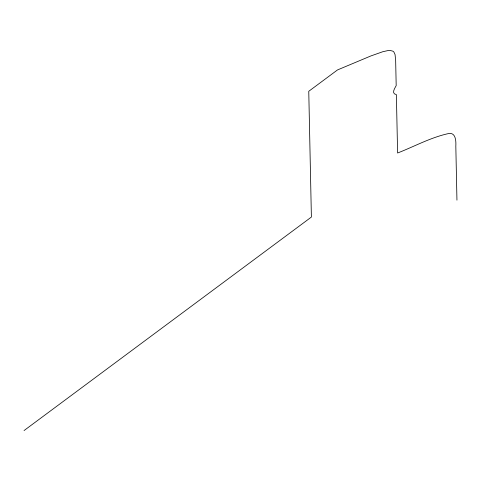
<?xml version="1.0" encoding="UTF-8"?>
<svg xmlns="http://www.w3.org/2000/svg" width="481" height="481" viewBox="0 0 481 481"><rect width="100%" height="100%" fill="white"/><g stroke="black" fill="none" stroke-linecap="round" stroke-linejoin="round"><path stroke-width="0.72" d="M24.05 430.549L311.393 217.057L308.76 91.288L337.494 69.937L370.941 55.922L382.87 51.695L388.155 50.541L390.133 50.451L392.965 51.202L393.909 52.038L395.069 54.606L395.659 60.612L396.188 85.63C394.691 88.336 391.035 93.777 396.374 94.613L397.601 153.006C414.406 146.458 430.555 137.536 448.262 133.616C455.826 131.878 456.108 141.161 455.82 146.242L456.95 200.144"/></g></svg>
